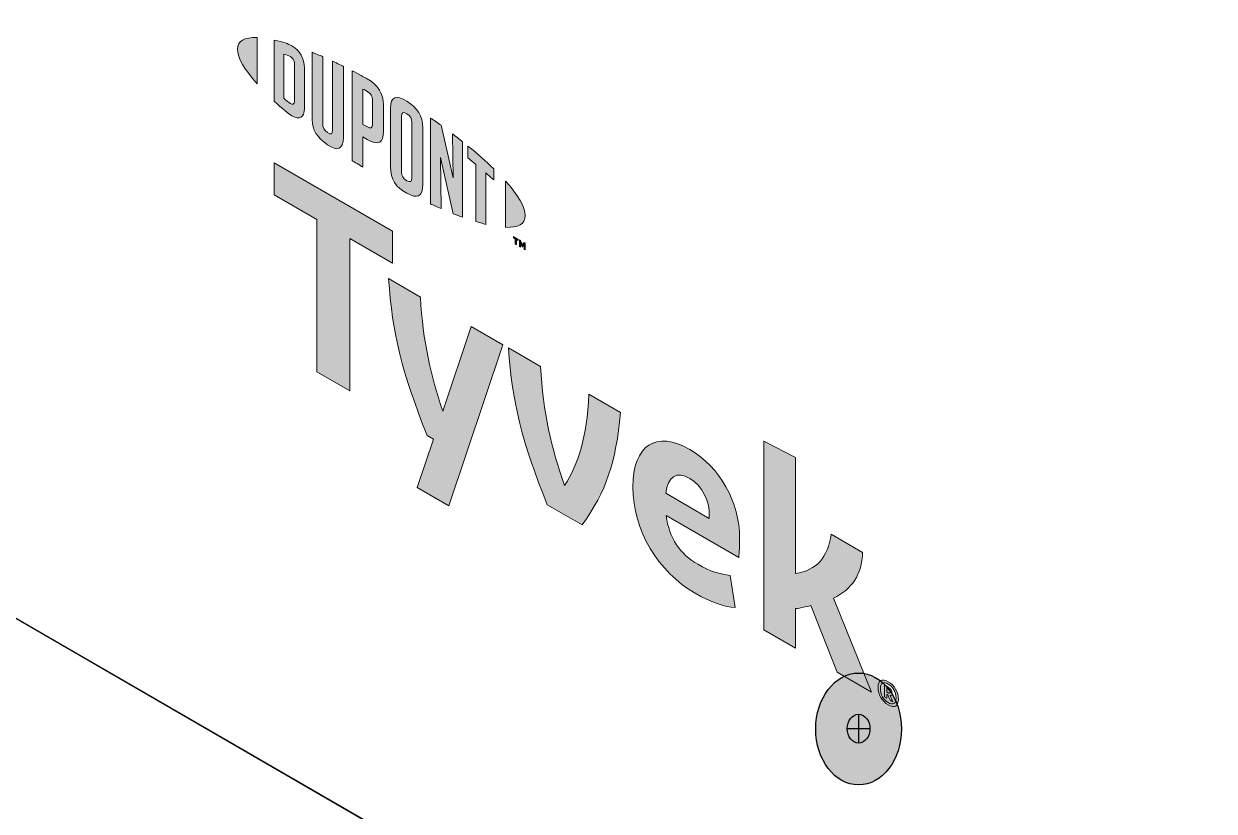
# Model space of a CAD drawing. Extents: x -1328 to 5679, y -4611 to 1603.
# Drawn here: x 1083.7 to 1185.5, y -2800.9 to -2733.7 of the extents above; entities that cross this region are included whole.
import ezdxf

# ---------------------------------------------------------------- set-up
doc = ezdxf.new("R2010")
doc.units = 0
doc.header["$MEASUREMENT"] = 0
for name, color, linetype, lineweight in [('G-ANNO-TTLB', 7, 'Continuous', 0), ('TYVEK', 7, 'Continuous', 0), ('X-REF - TRACED', 7, 'Continuous', 0)]:
    doc.layers.add(name, color=color, linetype=linetype, lineweight=lineweight)

# ---------------------------------------------------------------- blocks, each defined once
blk = doc.blocks.new('Block_83')
at = {"layer": 'TYVEK', "true_color": 0x003b71, "transparency": 33554687}
h = blk.add_hatch(color=156, dxfattribs=at)
h.dxf.hatch_style = 2
edge = h.paths.add_edge_path()
edge.add_ellipse((1155.07, -2793.89), major_axis=(0, 4.78), ratio=0.766948, start_angle=0, end_angle=360)
at = {"layer": 'TYVEK', "color": 18, "lineweight": 25, "true_color": 0x080808}
for p, q in [((1155.07, -2792.63), (1155.07, -2795.09)), ((1154.1, -2793.86), (1156.04, -2793.86))]:
    blk.add_line(p, q, dxfattribs=at)
at = {"layer": 'TYVEK', "color": 18, "lineweight": 25, "true_color": 0x000000}
blk.add_ellipse((1155.07, -2793.89), major_axis=(0, 4.78), ratio=0.766948, dxfattribs=at)
at = {"layer": 'TYVEK', "color": 18, "lineweight": 25, "true_color": 0x080808}
blk.add_ellipse((1155.07, -2793.86), major_axis=(0, 1.23), ratio=0.788846, dxfattribs=at)
blk = doc.blocks.new('Block_415')
at = {"layer": 'X-REF - TRACED', "true_color": 0x848484, "transparency": 33554687}
h = blk.add_hatch(color=252, dxfattribs=at)
h.dxf.hatch_style = 2
edge = h.paths.add_edge_path()
edge.add_spline(control_points=[(1101.97, -2735.82), (1101.97, -2736.54), (1102.58, -2737.57), (1103.65, -2738.77), (1103.65, -2738.77), (1103.65, -2734.83), (1103.65, -2734.83), (1102.58, -2734.79), (1101.97, -2735.11), (1101.97, -2735.82)], knot_values=[0, 0, 0, 0, 1, 1, 1, 2, 2, 2, 3, 3, 3, 3], degree=3, periodic=0)
h = blk.add_hatch(color=252, dxfattribs=at)
h.dxf.hatch_style = 2
edge = h.paths.add_edge_path()
edge.add_spline(control_points=[(1106.85, -2740.25), (1106.85, -2740.55), (1106.69, -2740.56), (1106.5, -2740.45), (1106.36, -2740.37), (1106.13, -2740.18), (1105.94, -2740.01), (1105.94, -2740.01), (1105.94, -2736.24), (1105.94, -2736.24), (1106.13, -2736.29), (1106.36, -2736.36), (1106.5, -2736.45), (1106.69, -2736.56), (1106.85, -2736.75), (1106.85, -2737.05), (1106.85, -2737.05), (1106.85, -2740.25), (1106.85, -2740.25)], knot_values=[0, 0, 0, 0, 1, 1, 1, 2, 2, 2, 3, 3, 3, 4, 4, 4, 5, 5, 5, 6, 6, 6, 6], degree=3, periodic=0)
edge = h.paths.add_edge_path()
edge.add_spline(control_points=[(1106.63, -2735.53), (1106.33, -2735.36), (1105.9, -2735.21), (1105.12, -2735.04), (1105.12, -2735.04), (1105.12, -2740.27), (1105.12, -2740.27), (1105.81, -2740.9), (1106.33, -2741.34), (1106.63, -2741.51), (1107.32, -2741.91), (1107.7, -2741.65), (1107.7, -2740.88), (1107.7, -2740.88), (1107.7, -2737.41), (1107.7, -2737.41), (1107.7, -2736.63), (1107.32, -2735.93), (1106.63, -2735.53)], knot_values=[0, 0, 0, 0, 1, 1, 1, 2, 2, 2, 3, 3, 3, 4, 4, 4, 5, 5, 5, 6, 6, 6, 6], degree=3, periodic=0)
h = blk.add_hatch(color=252, dxfattribs=at)
h.dxf.hatch_style = 2
edge = h.paths.add_edge_path()
edge.add_spline(control_points=[(1110.1, -2742.74), (1110.1, -2743.04), (1110, -2743.18), (1109.68, -2742.94), (1109.35, -2742.71), (1109.27, -2742.5), (1109.27, -2742.15), (1109.27, -2742.15), (1109.27, -2736.46), (1109.27, -2736.46), (1109.05, -2736.36), (1108.57, -2736.16), (1108.37, -2736.08), (1108.37, -2736.08), (1108.37, -2741.83), (1108.37, -2741.83), (1108.37, -2742.75), (1108.76, -2743.33), (1109.68, -2743.98), (1110.52, -2744.58), (1111.03, -2744.39), (1111.03, -2743.37), (1111.03, -2743.37), (1111.03, -2737.29), (1111.03, -2737.29), (1110.86, -2737.2), (1110.28, -2736.92), (1110.1, -2736.84), (1110.1, -2736.84), (1110.1, -2742.74), (1110.1, -2742.74)], knot_values=[0, 0, 0, 0, 1, 1, 1, 2, 2, 2, 3, 3, 3, 4, 4, 4, 5, 5, 5, 6, 6, 6, 7, 7, 7, 8, 8, 8, 9, 9, 9, 10, 10, 10, 10], degree=3, periodic=0)
h = blk.add_hatch(color=252, dxfattribs=at)
h.dxf.hatch_style = 2
edge = h.paths.add_edge_path()
edge.add_spline(control_points=[(1113.51, -2742.21), (1113.51, -2742.54), (1113.41, -2742.65), (1113.03, -2742.43), (1113.03, -2742.43), (1112.7, -2742.24), (1112.7, -2742.24), (1112.7, -2742.24), (1112.7, -2739.22), (1112.7, -2739.22), (1112.85, -2739.3), (1112.93, -2739.34), (1113.02, -2739.39), (1113.43, -2739.63), (1113.51, -2739.86), (1113.51, -2740.19), (1113.51, -2740.19), (1113.51, -2742.21), (1113.51, -2742.21)], knot_values=[0, 0, 0, 0, 1, 1, 1, 2, 2, 2, 3, 3, 3, 4, 4, 4, 5, 5, 5, 6, 6, 6, 6], degree=3, periodic=0)
edge = h.paths.add_edge_path()
edge.add_spline(control_points=[(1113.07, -2738.35), (1112.91, -2738.26), (1112.31, -2737.94), (1111.77, -2737.66), (1111.77, -2737.66), (1111.77, -2745.32), (1111.77, -2745.32), (1111.95, -2745.43), (1112.44, -2745.75), (1112.7, -2745.91), (1112.7, -2745.91), (1112.7, -2743.31), (1112.7, -2743.31), (1112.7, -2743.31), (1113.07, -2743.52), (1113.07, -2743.52), (1114.05, -2744.08), (1114.46, -2743.81), (1114.46, -2742.84), (1114.46, -2742.84), (1114.46, -2740.58), (1114.46, -2740.58), (1114.46, -2739.63), (1114, -2738.89), (1113.07, -2738.35)], knot_values=[0, 0, 0, 0, 1, 1, 1, 2, 2, 2, 3, 3, 3, 4, 4, 4, 5, 5, 5, 6, 6, 6, 7, 7, 7, 8, 8, 8, 8], degree=3, periodic=0)
h = blk.add_hatch(color=252, dxfattribs=at)
h.dxf.hatch_style = 2
edge = h.paths.add_edge_path()
edge.add_spline(control_points=[(1116.87, -2746.82), (1116.87, -2747.12), (1116.78, -2747.23), (1116.45, -2747.05), (1116.1, -2746.86), (1116.01, -2746.64), (1116.01, -2746.33), (1116.01, -2746.33), (1116.01, -2741.55), (1116.01, -2741.55), (1116.01, -2741.24), (1116.1, -2741.12), (1116.45, -2741.33), (1116.78, -2741.53), (1116.87, -2741.75), (1116.87, -2742.05), (1116.87, -2742.05), (1116.87, -2746.82), (1116.87, -2746.82)], knot_values=[0, 0, 0, 0, 1, 1, 1, 2, 2, 2, 3, 3, 3, 4, 4, 4, 5, 5, 5, 6, 6, 6, 6], degree=3, periodic=0)
edge = h.paths.add_edge_path()
edge.add_spline(control_points=[(1116.45, -2740.26), (1115.58, -2739.71), (1115.06, -2739.85), (1115.06, -2740.86), (1115.06, -2740.86), (1115.06, -2745.87), (1115.06, -2745.87), (1115.06, -2746.93), (1115.53, -2747.64), (1116.45, -2748.12), (1117.34, -2748.6), (1117.81, -2748.48), (1117.81, -2747.34), (1117.81, -2747.34), (1117.81, -2742.56), (1117.81, -2742.56), (1117.81, -2741.49), (1117.39, -2740.86), (1116.45, -2740.26)], knot_values=[0, 0, 0, 0, 1, 1, 1, 2, 2, 2, 3, 3, 3, 4, 4, 4, 5, 5, 5, 6, 6, 6, 6], degree=3, periodic=0)
h = blk.add_hatch(color=252, dxfattribs=at)
h.dxf.hatch_style = 2
edge = h.paths.add_edge_path()
edge.add_spline(control_points=[(1120.42, -2746.82), (1120.42, -2746.82), (1119.38, -2742.32), (1119.38, -2742.32), (1119.09, -2742.12), (1118.75, -2741.88), (1118.49, -2741.7), (1118.49, -2741.7), (1118.49, -2749.04), (1118.49, -2749.04), (1118.67, -2749.13), (1119.15, -2749.34), (1119.39, -2749.44), (1119.39, -2749.44), (1119.32, -2745.07), (1119.32, -2745.07), (1119.32, -2745.07), (1120.42, -2749.87), (1120.42, -2749.87), (1120.65, -2749.96), (1120.99, -2750.09), (1121.22, -2750.17), (1121.22, -2750.17), (1121.22, -2743.72), (1121.22, -2743.72), (1120.98, -2743.53), (1120.56, -2743.2), (1120.35, -2743.05), (1120.35, -2743.05), (1120.42, -2746.82), (1120.42, -2746.82)], knot_values=[0, 0, 0, 0, 1, 1, 1, 2, 2, 2, 3, 3, 3, 4, 4, 4, 5, 5, 5, 6, 6, 6, 7, 7, 7, 8, 8, 8, 9, 9, 9, 10, 10, 10, 10], degree=3, periodic=0)
h = blk.add_hatch(color=252, dxfattribs=at)
h.dxf.hatch_style = 2
edge = h.paths.add_edge_path()
edge.add_spline(control_points=[(1121.68, -2745.11), (1121.91, -2745.3), (1122.14, -2745.48), (1122.36, -2745.67), (1122.36, -2745.67), (1122.36, -2750.55), (1122.36, -2750.55), (1122.57, -2750.61), (1122.95, -2750.72), (1123.2, -2750.78), (1123.2, -2750.78), (1123.2, -2746.38), (1123.2, -2746.38), (1123.45, -2746.59), (1123.68, -2746.8), (1123.89, -2746.99), (1123.89, -2746.99), (1123.89, -2746.05), (1123.89, -2746.05), (1123.23, -2745.4), (1122.51, -2744.77), (1121.68, -2744.09), (1121.68, -2744.09), (1121.68, -2745.11), (1121.68, -2745.11)], knot_values=[0, 0, 0, 0, 1, 1, 1, 2, 2, 2, 3, 3, 3, 4, 4, 4, 5, 5, 5, 6, 6, 6, 7, 7, 7, 8, 8, 8, 8], degree=3, periodic=0)
h = blk.add_hatch(color=252, dxfattribs=at)
h.dxf.hatch_style = 2
edge = h.paths.add_edge_path()
edge.add_spline(control_points=[(1126.58, -2750.03), (1126.58, -2750.75), (1125.96, -2751.07), (1124.9, -2751.04), (1124.9, -2751.04), (1124.9, -2747.09), (1124.9, -2747.09), (1125.96, -2748.29), (1126.58, -2749.31), (1126.58, -2750.03)], knot_values=[0, 0, 0, 0, 1, 1, 1, 2, 2, 2, 3, 3, 3, 3], degree=3, periodic=0)
h = blk.add_hatch(color=252, dxfattribs=at)
h.dxf.hatch_style = 2
edge = h.paths.add_edge_path()
edge.add_spline(control_points=[(1126.08, -2752.11), (1126.08, -2752.11), (1126.18, -2752.17), (1126.18, -2752.17), (1126.18, -2752.17), (1126.33, -2752.53), (1126.33, -2752.53), (1126.33, -2752.53), (1126.48, -2752.34), (1126.48, -2752.34), (1126.48, -2752.34), (1126.58, -2752.4), (1126.58, -2752.4), (1126.58, -2752.4), (1126.58, -2752.97), (1126.58, -2752.97), (1126.58, -2752.97), (1126.48, -2752.92), (1126.48, -2752.92), (1126.48, -2752.92), (1126.48, -2752.51), (1126.48, -2752.51), (1126.48, -2752.51), (1126.33, -2752.7), (1126.33, -2752.7), (1126.33, -2752.7), (1126.32, -2752.69), (1126.32, -2752.69), (1126.32, -2752.69), (1126.17, -2752.33), (1126.17, -2752.33), (1126.17, -2752.33), (1126.17, -2752.73), (1126.17, -2752.73), (1126.17, -2752.73), (1126.08, -2752.68), (1126.08, -2752.68), (1126.08, -2752.68), (1126.08, -2752.11), (1126.08, -2752.11)], knot_values=[0, 0, 0, 0, 1, 1, 1, 2, 2, 2, 3, 3, 3, 4, 4, 4, 5, 5, 5, 6, 6, 6, 7, 7, 7, 8, 8, 8, 9, 9, 9, 10, 10, 10, 11, 11, 11, 12, 12, 12, 13, 13, 13, 13], degree=3, periodic=0)
edge = h.paths.add_edge_path()
edge.add_spline(control_points=[(1125.72, -2752.01), (1125.72, -2752.01), (1125.57, -2751.92), (1125.57, -2751.92), (1125.57, -2751.92), (1125.57, -2751.82), (1125.57, -2751.82), (1125.57, -2751.82), (1125.97, -2752.05), (1125.97, -2752.05), (1125.97, -2752.05), (1125.97, -2752.15), (1125.97, -2752.15), (1125.97, -2752.15), (1125.82, -2752.06), (1125.82, -2752.06), (1125.82, -2752.06), (1125.82, -2752.53), (1125.82, -2752.53), (1125.82, -2752.53), (1125.72, -2752.48), (1125.72, -2752.48), (1125.72, -2752.48), (1125.72, -2752.01), (1125.72, -2752.01)], knot_values=[0, 0, 0, 0, 1, 1, 1, 2, 2, 2, 3, 3, 3, 4, 4, 4, 5, 5, 5, 6, 6, 6, 7, 7, 7, 8, 8, 8, 8], degree=3, periodic=0)
at = {"layer": 'X-REF - TRACED'}
for points, knots in [([(1101.97, -2735.82), (1101.97, -2736.54), (1102.58, -2737.57), (1103.65, -2738.77), (1103.65, -2738.77), (1103.65, -2734.83), (1103.65, -2734.83), (1102.58, -2734.79), (1101.97, -2735.11), (1101.97, -2735.82)], [0, 0, 0, 0, 1, 1, 1, 2, 2, 2, 3, 3, 3, 3]), ([(1106.63, -2735.53), (1106.33, -2735.36), (1105.9, -2735.21), (1105.12, -2735.04), (1105.12, -2735.04), (1105.12, -2740.27), (1105.12, -2740.27), (1105.81, -2740.9), (1106.33, -2741.34), (1106.63, -2741.51), (1107.32, -2741.91), (1107.7, -2741.65), (1107.7, -2740.88), (1107.7, -2740.88), (1107.7, -2737.41), (1107.7, -2737.41), (1107.7, -2736.63), (1107.32, -2735.93), (1106.63, -2735.53)], [0, 0, 0, 0, 1, 1, 1, 2, 2, 2, 3, 3, 3, 4, 4, 4, 5, 5, 5, 6, 6, 6, 6]), ([(1106.85, -2740.25), (1106.85, -2740.55), (1106.69, -2740.56), (1106.5, -2740.45), (1106.36, -2740.37), (1106.13, -2740.18), (1105.94, -2740.01), (1105.94, -2740.01), (1105.94, -2736.24), (1105.94, -2736.24), (1106.13, -2736.29), (1106.36, -2736.36), (1106.5, -2736.45), (1106.69, -2736.56), (1106.85, -2736.75), (1106.85, -2737.05), (1106.85, -2737.05), (1106.85, -2740.25), (1106.85, -2740.25)], [0, 0, 0, 0, 1, 1, 1, 2, 2, 2, 3, 3, 3, 4, 4, 4, 5, 5, 5, 6, 6, 6, 6]), ([(1110.1, -2742.74), (1110.1, -2743.04), (1110, -2743.18), (1109.68, -2742.94), (1109.35, -2742.71), (1109.27, -2742.5), (1109.27, -2742.15), (1109.27, -2742.15), (1109.27, -2736.46), (1109.27, -2736.46), (1109.05, -2736.36), (1108.57, -2736.16), (1108.37, -2736.08), (1108.37, -2736.08), (1108.37, -2741.83), (1108.37, -2741.83), (1108.37, -2742.75), (1108.76, -2743.33), (1109.68, -2743.98), (1110.52, -2744.58), (1111.03, -2744.39), (1111.03, -2743.37), (1111.03, -2743.37), (1111.03, -2737.29), (1111.03, -2737.29), (1110.86, -2737.2), (1110.28, -2736.92), (1110.1, -2736.84), (1110.1, -2736.84), (1110.1, -2742.74), (1110.1, -2742.74)], [0, 0, 0, 0, 1, 1, 1, 2, 2, 2, 3, 3, 3, 4, 4, 4, 5, 5, 5, 6, 6, 6, 7, 7, 7, 8, 8, 8, 9, 9, 9, 10, 10, 10, 10]), ([(1113.07, -2738.35), (1112.91, -2738.26), (1112.31, -2737.94), (1111.77, -2737.66), (1111.77, -2737.66), (1111.77, -2745.32), (1111.77, -2745.32), (1111.95, -2745.43), (1112.44, -2745.75), (1112.7, -2745.91), (1112.7, -2745.91), (1112.7, -2743.31), (1112.7, -2743.31), (1112.7, -2743.31), (1113.07, -2743.52), (1113.07, -2743.52), (1114.05, -2744.08), (1114.46, -2743.81), (1114.46, -2742.84), (1114.46, -2742.84), (1114.46, -2740.58), (1114.46, -2740.58), (1114.46, -2739.63), (1114, -2738.89), (1113.07, -2738.35)], [0, 0, 0, 0, 1, 1, 1, 2, 2, 2, 3, 3, 3, 4, 4, 4, 5, 5, 5, 6, 6, 6, 7, 7, 7, 8, 8, 8, 8]), ([(1113.51, -2742.21), (1113.51, -2742.54), (1113.41, -2742.65), (1113.03, -2742.43), (1113.03, -2742.43), (1112.7, -2742.24), (1112.7, -2742.24), (1112.7, -2742.24), (1112.7, -2739.22), (1112.7, -2739.22), (1112.85, -2739.3), (1112.93, -2739.34), (1113.02, -2739.39), (1113.43, -2739.63), (1113.51, -2739.86), (1113.51, -2740.19), (1113.51, -2740.19), (1113.51, -2742.21), (1113.51, -2742.21)], [0, 0, 0, 0, 1, 1, 1, 2, 2, 2, 3, 3, 3, 4, 4, 4, 5, 5, 5, 6, 6, 6, 6]), ([(1116.45, -2740.26), (1115.58, -2739.71), (1115.06, -2739.85), (1115.06, -2740.86), (1115.06, -2740.86), (1115.06, -2745.87), (1115.06, -2745.87), (1115.06, -2746.93), (1115.53, -2747.64), (1116.45, -2748.12), (1117.34, -2748.6), (1117.81, -2748.48), (1117.81, -2747.34), (1117.81, -2747.34), (1117.81, -2742.56), (1117.81, -2742.56), (1117.81, -2741.49), (1117.39, -2740.86), (1116.45, -2740.26)], [0, 0, 0, 0, 1, 1, 1, 2, 2, 2, 3, 3, 3, 4, 4, 4, 5, 5, 5, 6, 6, 6, 6]), ([(1116.87, -2746.82), (1116.87, -2747.12), (1116.78, -2747.23), (1116.45, -2747.05), (1116.1, -2746.86), (1116.01, -2746.64), (1116.01, -2746.33), (1116.01, -2746.33), (1116.01, -2741.55), (1116.01, -2741.55), (1116.01, -2741.24), (1116.1, -2741.12), (1116.45, -2741.33), (1116.78, -2741.53), (1116.87, -2741.75), (1116.87, -2742.05), (1116.87, -2742.05), (1116.87, -2746.82), (1116.87, -2746.82)], [0, 0, 0, 0, 1, 1, 1, 2, 2, 2, 3, 3, 3, 4, 4, 4, 5, 5, 5, 6, 6, 6, 6]), ([(1120.42, -2746.82), (1120.42, -2746.82), (1119.38, -2742.32), (1119.38, -2742.32), (1119.09, -2742.12), (1118.75, -2741.88), (1118.49, -2741.7), (1118.49, -2741.7), (1118.49, -2749.04), (1118.49, -2749.04), (1118.67, -2749.13), (1119.15, -2749.34), (1119.39, -2749.44), (1119.39, -2749.44), (1119.32, -2745.07), (1119.32, -2745.07), (1119.32, -2745.07), (1120.42, -2749.87), (1120.42, -2749.87), (1120.65, -2749.96), (1120.99, -2750.09), (1121.22, -2750.17), (1121.22, -2750.17), (1121.22, -2743.72), (1121.22, -2743.72), (1120.98, -2743.53), (1120.56, -2743.2), (1120.35, -2743.05), (1120.35, -2743.05), (1120.42, -2746.82), (1120.42, -2746.82)], [0, 0, 0, 0, 1, 1, 1, 2, 2, 2, 3, 3, 3, 4, 4, 4, 5, 5, 5, 6, 6, 6, 7, 7, 7, 8, 8, 8, 9, 9, 9, 10, 10, 10, 10]), ([(1121.68, -2745.11), (1121.91, -2745.3), (1122.14, -2745.48), (1122.36, -2745.67), (1122.36, -2745.67), (1122.36, -2750.55), (1122.36, -2750.55), (1122.57, -2750.61), (1122.95, -2750.72), (1123.2, -2750.78), (1123.2, -2750.78), (1123.2, -2746.38), (1123.2, -2746.38), (1123.45, -2746.59), (1123.68, -2746.8), (1123.89, -2746.99), (1123.89, -2746.99), (1123.89, -2746.05), (1123.89, -2746.05), (1123.23, -2745.4), (1122.51, -2744.77), (1121.68, -2744.09), (1121.68, -2744.09), (1121.68, -2745.11), (1121.68, -2745.11)], [0, 0, 0, 0, 1, 1, 1, 2, 2, 2, 3, 3, 3, 4, 4, 4, 5, 5, 5, 6, 6, 6, 7, 7, 7, 8, 8, 8, 8]), ([(1126.58, -2750.03), (1126.58, -2750.75), (1125.96, -2751.07), (1124.9, -2751.04), (1124.9, -2751.04), (1124.9, -2747.09), (1124.9, -2747.09), (1125.96, -2748.29), (1126.58, -2749.31), (1126.58, -2750.03)], [0, 0, 0, 0, 1, 1, 1, 2, 2, 2, 3, 3, 3, 3]), ([(1125.72, -2752.01), (1125.72, -2752.01), (1125.57, -2751.92), (1125.57, -2751.92), (1125.57, -2751.92), (1125.57, -2751.82), (1125.57, -2751.82), (1125.57, -2751.82), (1125.97, -2752.05), (1125.97, -2752.05), (1125.97, -2752.05), (1125.97, -2752.15), (1125.97, -2752.15), (1125.97, -2752.15), (1125.82, -2752.06), (1125.82, -2752.06), (1125.82, -2752.06), (1125.82, -2752.53), (1125.82, -2752.53), (1125.82, -2752.53), (1125.72, -2752.48), (1125.72, -2752.48), (1125.72, -2752.48), (1125.72, -2752.01), (1125.72, -2752.01)], [0, 0, 0, 0, 1, 1, 1, 2, 2, 2, 3, 3, 3, 4, 4, 4, 5, 5, 5, 6, 6, 6, 7, 7, 7, 8, 8, 8, 8]), ([(1126.08, -2752.11), (1126.08, -2752.11), (1126.18, -2752.17), (1126.18, -2752.17), (1126.18, -2752.17), (1126.33, -2752.53), (1126.33, -2752.53), (1126.33, -2752.53), (1126.48, -2752.34), (1126.48, -2752.34), (1126.48, -2752.34), (1126.58, -2752.4), (1126.58, -2752.4), (1126.58, -2752.4), (1126.58, -2752.97), (1126.58, -2752.97), (1126.58, -2752.97), (1126.48, -2752.92), (1126.48, -2752.92), (1126.48, -2752.92), (1126.48, -2752.51), (1126.48, -2752.51), (1126.48, -2752.51), (1126.33, -2752.7), (1126.33, -2752.7), (1126.33, -2752.7), (1126.32, -2752.69), (1126.32, -2752.69), (1126.32, -2752.69), (1126.17, -2752.33), (1126.17, -2752.33), (1126.17, -2752.33), (1126.17, -2752.73), (1126.17, -2752.73), (1126.17, -2752.73), (1126.08, -2752.68), (1126.08, -2752.68), (1126.08, -2752.68), (1126.08, -2752.11), (1126.08, -2752.11)], [0, 0, 0, 0, 1, 1, 1, 2, 2, 2, 3, 3, 3, 4, 4, 4, 5, 5, 5, 6, 6, 6, 7, 7, 7, 8, 8, 8, 9, 9, 9, 10, 10, 10, 11, 11, 11, 12, 12, 12, 13, 13, 13, 13])]:
    blk.add_open_spline(points, degree=3, knots=knots, dxfattribs=at)
blk = doc.blocks.new('Block_419')
at = {"layer": 'X-REF - TRACED', "true_color": 0x848484, "transparency": 33554687}
h = blk.add_hatch(color=252, dxfattribs=at)
h.dxf.hatch_style = 2
h.paths.add_polyline_path([(1115.23, -2751.36), (1105.12, -2745.52), (1105.12, -2748.27), (1108.77, -2750.37), (1108.77, -2763.37), (1111.58, -2764.99), (1111.58, -2751.99), (1115.23, -2754.1)])
h = blk.add_hatch(color=252, dxfattribs=at)
h.dxf.hatch_style = 2
edge = h.paths.add_edge_path()
edge.add_spline(control_points=[(1132.02, -2765.3), (1131.84, -2769.04), (1131.09, -2771.22), (1129.94, -2773.09), (1128.82, -2769.91), (1128.09, -2766.88), (1127.88, -2762.91), (1127.88, -2762.91), (1125.15, -2761.34), (1125.15, -2761.34), (1125.45, -2766.02), (1126.33, -2769.43), (1128.45, -2774.73), (1128.45, -2774.73), (1131.45, -2776.46), (1131.45, -2776.46), (1133.49, -2773.57), (1134.33, -2771.15), (1134.72, -2766.86), (1134.72, -2766.86), (1132.02, -2765.3), (1132.02, -2765.3)], knot_values=[0, 0, 0, 0, 1, 1, 1, 2, 2, 2, 3, 3, 3, 4, 4, 4, 5, 5, 5, 6, 6, 6, 7, 7, 7, 7], degree=3, periodic=0)
h = blk.add_hatch(color=252, dxfattribs=at)
h.dxf.hatch_style = 2
edge = h.paths.add_edge_path()
edge.add_spline(control_points=[(1138.59, -2773.75), (1138.59, -2773.75), (1142.31, -2775.9), (1142.31, -2775.9), (1142.31, -2775.9), (1142.31, -2775.63), (1142.31, -2775.63), (1142.31, -2774.37), (1141.72, -2773.11), (1140.64, -2772.48), (1139.51, -2771.83), (1138.76, -2772.32), (1138.59, -2773.75)], knot_values=[0, 0, 0, 0, 1, 1, 1, 2, 2, 2, 3, 3, 3, 4, 4, 4, 4], degree=3, periodic=0)
edge = h.paths.add_edge_path()
edge.add_spline(control_points=[(1144.53, -2783.52), (1143.67, -2783.47), (1142.39, -2783.05), (1141.1, -2782.3), (1137.94, -2780.48), (1135.78, -2776.94), (1135.78, -2773.21), (1135.78, -2769.63), (1137.76, -2768.35), (1140.64, -2770.01), (1143.21, -2771.49), (1144.9, -2774.56), (1144.9, -2777.57), (1144.9, -2778.25), (1144.86, -2778.81), (1144.82, -2779.24), (1144.82, -2779.24), (1138.62, -2775.66), (1138.62, -2775.66), (1138.88, -2777.6), (1139.8, -2778.95), (1141.37, -2779.85), (1142.33, -2780.41), (1143.25, -2780.69), (1144.1, -2780.77), (1144.1, -2780.77), (1144.53, -2783.52), (1144.53, -2783.52)], knot_values=[0, 0, 0, 0, 1, 1, 1, 2, 2, 2, 3, 3, 3, 4, 4, 4, 5, 5, 5, 6, 6, 6, 7, 7, 7, 8, 8, 8, 9, 9, 9, 9], degree=3, periodic=0)
h = blk.add_hatch(color=252, dxfattribs=at)
h.dxf.hatch_style = 2
edge = h.paths.add_edge_path()
edge.add_spline(control_points=[(1152.92, -2782.72), (1152.92, -2782.72), (1156.18, -2790.74), (1156.18, -2790.74), (1156.18, -2790.74), (1153.24, -2789.04), (1153.24, -2789.04), (1153.24, -2789.04), (1150.98, -2783.35), (1150.98, -2783.35), (1150.57, -2783.45), (1150.14, -2783.54), (1149.67, -2783.61), (1149.67, -2783.61), (1149.67, -2786.98), (1149.67, -2786.98), (1149.67, -2786.98), (1146.96, -2785.42), (1146.96, -2785.42), (1146.96, -2785.42), (1146.96, -2769.3), (1146.96, -2769.3), (1146.96, -2769.3), (1149.67, -2770.7), (1149.67, -2770.7), (1149.67, -2770.7), (1149.67, -2780.62), (1149.67, -2780.62), (1151.51, -2780.31), (1152.41, -2779.26), (1152.73, -2777.26), (1152.73, -2777.26), (1155.41, -2778.81), (1155.41, -2778.81), (1155.36, -2780.71), (1154.49, -2781.94), (1152.92, -2782.72)], knot_values=[0, 0, 0, 0, 1, 1, 1, 2, 2, 2, 3, 3, 3, 4, 4, 4, 5, 5, 5, 6, 6, 6, 7, 7, 7, 8, 8, 8, 9, 9, 9, 10, 10, 10, 11, 11, 11, 12, 12, 12, 12], degree=3, periodic=0)
at = {"layer": 'X-REF - TRACED'}
blk.add_lwpolyline([(1115.23, -2751.36), (1105.12, -2745.52), (1105.12, -2748.27), (1108.77, -2750.37), (1108.77, -2763.37), (1111.58, -2764.99), (1111.58, -2751.99), (1115.23, -2754.1)], close=True, dxfattribs=at)
for points, knots in [([(1132.02, -2765.3), (1131.84, -2769.04), (1131.09, -2771.22), (1129.94, -2773.09), (1128.82, -2769.91), (1128.09, -2766.88), (1127.88, -2762.91), (1127.88, -2762.91), (1125.15, -2761.34), (1125.15, -2761.34), (1125.45, -2766.02), (1126.33, -2769.43), (1128.45, -2774.73), (1128.45, -2774.73), (1131.45, -2776.46), (1131.45, -2776.46), (1133.49, -2773.57), (1134.33, -2771.15), (1134.72, -2766.86), (1134.72, -2766.86), (1132.02, -2765.3), (1132.02, -2765.3)], [0, 0, 0, 0, 1, 1, 1, 2, 2, 2, 3, 3, 3, 4, 4, 4, 5, 5, 5, 6, 6, 6, 7, 7, 7, 7]), ([(1144.53, -2783.52), (1143.67, -2783.47), (1142.39, -2783.05), (1141.1, -2782.3), (1137.94, -2780.48), (1135.78, -2776.94), (1135.78, -2773.21), (1135.78, -2769.63), (1137.76, -2768.35), (1140.64, -2770.01), (1143.21, -2771.49), (1144.9, -2774.56), (1144.9, -2777.57), (1144.9, -2778.25), (1144.86, -2778.81), (1144.82, -2779.24), (1144.82, -2779.24), (1138.62, -2775.66), (1138.62, -2775.66), (1138.88, -2777.6), (1139.8, -2778.95), (1141.37, -2779.85), (1142.33, -2780.41), (1143.25, -2780.69), (1144.1, -2780.77), (1144.1, -2780.77), (1144.53, -2783.52), (1144.53, -2783.52)], [0, 0, 0, 0, 1, 1, 1, 2, 2, 2, 3, 3, 3, 4, 4, 4, 5, 5, 5, 6, 6, 6, 7, 7, 7, 8, 8, 8, 9, 9, 9, 9]), ([(1152.92, -2782.72), (1152.92, -2782.72), (1156.18, -2790.74), (1156.18, -2790.74), (1156.18, -2790.74), (1153.24, -2789.04), (1153.24, -2789.04), (1153.24, -2789.04), (1150.98, -2783.35), (1150.98, -2783.35), (1150.57, -2783.45), (1150.14, -2783.54), (1149.67, -2783.61), (1149.67, -2783.61), (1149.67, -2786.98), (1149.67, -2786.98), (1149.67, -2786.98), (1146.96, -2785.42), (1146.96, -2785.42), (1146.96, -2785.42), (1146.96, -2769.3), (1146.96, -2769.3), (1146.96, -2769.3), (1149.67, -2770.7), (1149.67, -2770.7), (1149.67, -2770.7), (1149.67, -2780.62), (1149.67, -2780.62), (1151.51, -2780.31), (1152.41, -2779.26), (1152.73, -2777.26), (1152.73, -2777.26), (1155.41, -2778.81), (1155.41, -2778.81), (1155.36, -2780.71), (1154.49, -2781.94), (1152.92, -2782.72)], [0, 0, 0, 0, 1, 1, 1, 2, 2, 2, 3, 3, 3, 4, 4, 4, 5, 5, 5, 6, 6, 6, 7, 7, 7, 8, 8, 8, 9, 9, 9, 10, 10, 10, 11, 11, 11, 12, 12, 12, 12]), ([(1138.59, -2773.75), (1138.59, -2773.75), (1142.31, -2775.9), (1142.31, -2775.9), (1142.31, -2775.9), (1142.31, -2775.63), (1142.31, -2775.63), (1142.31, -2774.37), (1141.72, -2773.11), (1140.64, -2772.48), (1139.51, -2771.83), (1138.76, -2772.32), (1138.59, -2773.75)], [0, 0, 0, 0, 1, 1, 1, 2, 2, 2, 3, 3, 3, 4, 4, 4, 4])]:
    blk.add_open_spline(points, degree=3, knots=knots, dxfattribs=at)
blk = doc.blocks.new('Block_418')
at = {"layer": 'X-REF - TRACED', "true_color": 0x848484, "transparency": 33554687}
h = blk.add_hatch(color=252, dxfattribs=at)
h.dxf.hatch_style = 2
edge = h.paths.add_edge_path()
edge.add_spline(control_points=[(1121.96, -2759.5), (1121.96, -2759.5), (1119.53, -2766.74), (1119.53, -2766.74), (1118.5, -2763.71), (1117.83, -2760.78), (1117.62, -2756.99), (1117.62, -2756.99), (1114.9, -2755.42), (1114.9, -2755.42), (1115.19, -2760.1), (1116.07, -2763.51), (1118.19, -2768.81), (1118.19, -2768.81), (1118.74, -2769.12), (1118.74, -2769.12), (1118.74, -2769.12), (1117.35, -2773.26), (1117.35, -2773.26), (1117.35, -2773.26), (1120.05, -2774.83), (1120.05, -2774.83), (1120.05, -2774.83), (1124.67, -2761.06), (1124.67, -2761.06), (1124.67, -2761.06), (1121.96, -2759.5), (1121.96, -2759.5)], knot_values=[0, 0, 0, 0, 1, 1, 1, 2, 2, 2, 3, 3, 3, 4, 4, 4, 5, 5, 5, 6, 6, 6, 7, 7, 7, 8, 8, 8, 9, 9, 9, 9], degree=3, periodic=0)
at = {"layer": 'X-REF - TRACED'}
blk.add_open_spline([(1121.96, -2759.5), (1121.96, -2759.5), (1119.53, -2766.74), (1119.53, -2766.74), (1118.5, -2763.71), (1117.83, -2760.78), (1117.62, -2756.99), (1117.62, -2756.99), (1114.9, -2755.42), (1114.9, -2755.42), (1115.19, -2760.1), (1116.07, -2763.51), (1118.19, -2768.81), (1118.19, -2768.81), (1118.74, -2769.12), (1118.74, -2769.12), (1118.74, -2769.12), (1117.35, -2773.26), (1117.35, -2773.26), (1117.35, -2773.26), (1120.05, -2774.83), (1120.05, -2774.83), (1120.05, -2774.83), (1124.67, -2761.06), (1124.67, -2761.06), (1124.67, -2761.06), (1121.96, -2759.5), (1121.96, -2759.5)], degree=3, knots=[0, 0, 0, 0, 1, 1, 1, 2, 2, 2, 3, 3, 3, 4, 4, 4, 5, 5, 5, 6, 6, 6, 7, 7, 7, 8, 8, 8, 9, 9, 9, 9], dxfattribs=at)
blk.add_blockref('Block_419', (0, 0), dxfattribs=at)
blk = doc.blocks.new('Block_420')
at = {"layer": 'X-REF - TRACED', "true_color": 0x848484, "transparency": 33554687}
h = blk.add_hatch(color=252, dxfattribs=at)
h.dxf.hatch_style = 2
edge = h.paths.add_edge_path()
edge.add_spline(control_points=[(1157.48, -2790.43), (1157.48, -2790.43), (1157.48, -2790.72), (1157.48, -2790.72), (1157.48, -2790.72), (1157.59, -2790.79), (1157.59, -2790.79), (1157.7, -2790.85), (1157.76, -2790.85), (1157.76, -2790.74), (1157.76, -2790.63), (1157.7, -2790.56), (1157.59, -2790.49), (1157.59, -2790.49), (1157.48, -2790.43), (1157.48, -2790.43)], knot_values=[0, 0, 0, 0, 1, 1, 1, 2, 2, 2, 3, 3, 3, 4, 4, 4, 5, 5, 5, 5], degree=3, periodic=0)
edge = h.paths.add_edge_path()
edge.add_spline(control_points=[(1157.29, -2790.13), (1157.29, -2790.13), (1157.59, -2790.31), (1157.59, -2790.31), (1157.83, -2790.44), (1157.94, -2790.64), (1157.94, -2790.85), (1157.94, -2790.99), (1157.88, -2791.06), (1157.77, -2791.04), (1157.83, -2791.2), (1157.91, -2791.37), (1158, -2791.56), (1158, -2791.56), (1157.77, -2791.43), (1157.77, -2791.43), (1157.69, -2791.26), (1157.63, -2791.11), (1157.58, -2790.96), (1157.58, -2790.96), (1157.48, -2790.91), (1157.48, -2790.91), (1157.48, -2790.91), (1157.48, -2791.26), (1157.48, -2791.26), (1157.48, -2791.26), (1157.29, -2791.15), (1157.29, -2791.15), (1157.29, -2791.15), (1157.29, -2790.13), (1157.29, -2790.13)], knot_values=[0, 0, 0, 0, 1, 1, 1, 2, 2, 2, 3, 3, 3, 4, 4, 4, 5, 5, 5, 6, 6, 6, 7, 7, 7, 8, 8, 8, 9, 9, 9, 10, 10, 10, 10], degree=3, periodic=0)
edge = h.paths.add_edge_path()
edge.add_spline(control_points=[(1157.6, -2790.05), (1157.17, -2789.8), (1156.93, -2789.95), (1156.93, -2790.45), (1156.93, -2790.96), (1157.17, -2791.38), (1157.6, -2791.63), (1158.02, -2791.87), (1158.27, -2791.74), (1158.27, -2791.23), (1158.27, -2790.72), (1158.02, -2790.3), (1157.6, -2790.05)], knot_values=[0, 0, 0, 0, 1, 1, 1, 2, 2, 2, 3, 3, 3, 4, 4, 4, 4], degree=3, periodic=0)
edge = h.paths.add_edge_path()
edge.add_spline(control_points=[(1157.6, -2789.85), (1158.13, -2790.15), (1158.47, -2790.74), (1158.47, -2791.34), (1158.47, -2791.95), (1158.12, -2792.13), (1157.6, -2791.83), (1157.07, -2791.52), (1156.73, -2790.94), (1156.73, -2790.34), (1156.73, -2789.73), (1157.07, -2789.54), (1157.6, -2789.85)], knot_values=[0, 0, 0, 0, 1, 1, 1, 2, 2, 2, 3, 3, 3, 4, 4, 4, 4], degree=3, periodic=0)
at = {"layer": 'X-REF - TRACED'}
for points, knots in [([(1157.6, -2789.85), (1158.13, -2790.15), (1158.47, -2790.74), (1158.47, -2791.34), (1158.47, -2791.95), (1158.12, -2792.13), (1157.6, -2791.83), (1157.07, -2791.52), (1156.73, -2790.94), (1156.73, -2790.34), (1156.73, -2789.73), (1157.07, -2789.54), (1157.6, -2789.85)], [0, 0, 0, 0, 1, 1, 1, 2, 2, 2, 3, 3, 3, 4, 4, 4, 4]), ([(1157.6, -2790.05), (1157.17, -2789.8), (1156.93, -2789.95), (1156.93, -2790.45), (1156.93, -2790.96), (1157.17, -2791.38), (1157.6, -2791.63), (1158.02, -2791.87), (1158.27, -2791.74), (1158.27, -2791.23), (1158.27, -2790.72), (1158.02, -2790.3), (1157.6, -2790.05)], [0, 0, 0, 0, 1, 1, 1, 2, 2, 2, 3, 3, 3, 4, 4, 4, 4]), ([(1157.29, -2790.13), (1157.29, -2790.13), (1157.59, -2790.31), (1157.59, -2790.31), (1157.83, -2790.44), (1157.94, -2790.64), (1157.94, -2790.85), (1157.94, -2790.99), (1157.88, -2791.06), (1157.77, -2791.04), (1157.83, -2791.2), (1157.91, -2791.37), (1158, -2791.56), (1158, -2791.56), (1157.77, -2791.43), (1157.77, -2791.43), (1157.69, -2791.26), (1157.63, -2791.11), (1157.58, -2790.96), (1157.58, -2790.96), (1157.48, -2790.91), (1157.48, -2790.91), (1157.48, -2790.91), (1157.48, -2791.26), (1157.48, -2791.26), (1157.48, -2791.26), (1157.29, -2791.15), (1157.29, -2791.15), (1157.29, -2791.15), (1157.29, -2790.13), (1157.29, -2790.13)], [0, 0, 0, 0, 1, 1, 1, 2, 2, 2, 3, 3, 3, 4, 4, 4, 5, 5, 5, 6, 6, 6, 7, 7, 7, 8, 8, 8, 9, 9, 9, 10, 10, 10, 10]), ([(1157.48, -2790.43), (1157.48, -2790.43), (1157.48, -2790.72), (1157.48, -2790.72), (1157.48, -2790.72), (1157.59, -2790.79), (1157.59, -2790.79), (1157.7, -2790.85), (1157.76, -2790.85), (1157.76, -2790.74), (1157.76, -2790.63), (1157.7, -2790.56), (1157.59, -2790.49), (1157.59, -2790.49), (1157.48, -2790.43), (1157.48, -2790.43)], [0, 0, 0, 0, 1, 1, 1, 2, 2, 2, 3, 3, 3, 4, 4, 4, 5, 5, 5, 5])]:
    blk.add_open_spline(points, degree=3, knots=knots, dxfattribs=at)
blk = doc.blocks.new('Block_417')
at = {"layer": 'X-REF - TRACED'}
for name in ['Block_418', 'Block_420']:
    blk.add_blockref(name, (0, 0), dxfattribs=at)
blk = doc.blocks.new('Block_416')
at = {"layer": 'X-REF - TRACED'}
blk.add_blockref('Block_417', (0, 0), dxfattribs=at)
blk = doc.blocks.new('Block_414')
at = {"layer": 'X-REF - TRACED'}
for name in ['Block_415', 'Block_416']:
    blk.add_blockref(name, (0, 0), dxfattribs=at)

msp = doc.modelspace()

# ---------------------------------------------------------------- hatches: boundary and pattern name
at = {"layer": 'G-ANNO-TTLB', "true_color": 0xff00ff, "transparency": 33554687}
h = msp.add_hatch(color=6, dxfattribs=at)
edge = h.paths.add_edge_path()
edge.add_spline(control_points=[(1601.48, -3473.69), (1601.48, -3473.69), (-1328.04, -3473.69), (-1328.04, -3473.69), (-1328.04, -3473.69), (-1328.04, -1016.69), (-1328.04, -1016.69), (-1328.04, -1016.69), (1601.48, -1016.69), (1601.48, -1016.69), (1601.48, -1016.69), (1601.48, -3473.69), (1601.48, -3473.69)], knot_values=[0, 0, 0, 0, 1, 1, 1, 2, 2, 2, 3, 3, 3, 4, 4, 4, 4], degree=3, periodic=0)
edge = h.paths.add_edge_path()
edge.add_spline(control_points=[(-1319.04, -1025.69), (-1319.04, -1025.69), (-1319.04, -3464.69), (-1319.04, -3464.69), (-1319.04, -3464.69), (1592.48, -3464.69), (1592.48, -3464.69), (1592.48, -3464.69), (1592.48, -1025.69), (1592.48, -1025.69), (1592.48, -1025.69), (-1319.04, -1025.69), (-1319.04, -1025.69)], knot_values=[0, 0, 0, 0, 1, 1, 1, 2, 2, 2, 3, 3, 3, 4, 4, 4, 4], degree=3, periodic=0)
edge.add_line((-1319.04, -1025.69), (-1319.04, -1025.69))

# ---------------------------------------------------------------- linework, layer by layer
at = {"layer": 'G-ANNO-TTLB'}
for points in [[(1601.48, -3473.69), (1601.48, -3473.69), (-1328.04, -3473.69), (-1328.04, -3473.69), (-1328.04, -3473.69), (-1328.04, -1016.69), (-1328.04, -1016.69), (-1328.04, -1016.69), (1601.48, -1016.69), (1601.48, -1016.69), (1601.48, -1016.69), (1601.48, -3473.69), (1601.48, -3473.69)], [(-1319.04, -1025.69), (-1319.04, -1025.69), (-1319.04, -3464.69), (-1319.04, -3464.69), (-1319.04, -3464.69), (1592.48, -3464.69), (1592.48, -3464.69), (1592.48, -3464.69), (1592.48, -1025.69), (1592.48, -1025.69), (1592.48, -1025.69), (-1319.04, -1025.69), (-1319.04, -1025.69)]]:
    msp.add_open_spline(points, degree=3, knots=[0, 0, 0, 0, 1, 1, 1, 2, 2, 2, 3, 3, 3, 4, 4, 4, 4], dxfattribs=at)
at = {"layer": 'TYVEK', "color": 18, "lineweight": 25, "true_color": 0x000000}
msp.add_line((979.16, -2724.28), (1247.99, -2879.92), dxfattribs=at)
at = {"layer": 'TYVEK', "color": 2, "lineweight": 25, "true_color": 0xffff00}
msp.add_line((979.25, -2724.34), (1248.08, -2879.97), dxfattribs=at)

# ---------------------------------------------------------------- block references
at = {"layer": 'TYVEK'}
msp.add_blockref('Block_83', (0, 0), dxfattribs=at)
at = {"layer": 'X-REF - TRACED'}
msp.add_blockref('Block_414', (0, 0), dxfattribs=at)

doc.saveas('drawing.dxf')
